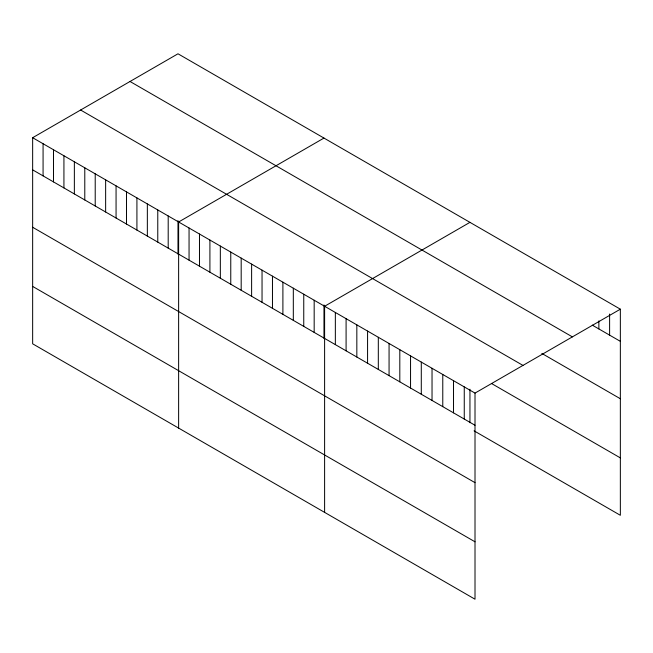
<?xml version="1.0" encoding="UTF-8"?>
<svg xmlns="http://www.w3.org/2000/svg" width="653" height="653" viewBox="0 0 653 653"><rect width="100%" height="100%" fill="white"/><g stroke="black" fill="none" stroke-linecap="round" stroke-linejoin="round"><path stroke-width="0.98" d="M32.65 137.71L475.009 393.098L475.009 599.209L32.65 343.813L32.65 137.71L177.991 53.791L620.35 309.187L620.35 515.29L474.078 430.849M323.97 138.069L178.628 221.987L178.628 428.099M469.948 222.355L324.606 306.265L324.606 512.376M475.009 393.098L620.35 309.187M592.255 325.121L620.35 341.339M130.029 81.486L572.387 336.875M541.843 353.42L620.35 398.746M80.613 110.014L522.971 365.411M491.431 383.458L620.35 457.892M32.65 169.862L475.009 425.258M32.65 227.268L475.009 482.657M32.65 286.414L475.009 541.802M609.608 314.036L609.608 335.136M598.866 320.892L598.866 328.932M469.948 389.237L469.948 422.72M464.259 386.894L464.259 419.055M453.517 380.691L453.517 412.851M442.775 374.487L442.775 406.648M432.033 368.292L432.033 400.444M421.291 362.089L421.291 394.241M410.549 355.885L410.549 388.037M399.807 349.681L399.807 381.834M389.066 343.478L389.066 375.638M378.316 337.274L378.316 369.435M367.574 331.071L367.574 363.231M356.832 324.876L356.832 357.028M346.09 318.672L346.09 350.824M335.348 312.469L335.348 344.621M323.97 304.951L323.97 338.442M314.175 300.241L314.175 332.401M303.751 294.225L303.751 326.378M293.319 288.202L293.319 320.362M282.896 282.186L282.896 314.338M272.472 276.162L272.472 308.322M262.041 270.146L262.041 302.298M251.617 264.122L251.617 296.282M241.186 258.106L241.186 290.259M230.762 252.082L230.762 284.243M220.339 246.067L220.339 278.219M209.907 240.043L209.907 272.203M199.483 234.027L199.483 266.179M189.052 228.003L189.052 260.163M177.991 220.673L177.991 254.164M168.196 215.963L168.196 248.124M157.773 209.948L157.773 242.1M147.349 203.924L147.349 236.084M136.918 197.908L136.918 230.06M126.494 191.884L126.494 224.044M116.063 185.868L116.063 218.02M105.639 179.844L105.639 212.005M95.216 173.829L95.216 205.981M84.784 167.805L84.784 199.965M74.36 161.789L74.36 193.941M63.929 155.765L63.929 187.925M53.505 149.749L53.505 181.901M43.074 143.725L43.074 175.886"/></g></svg>
